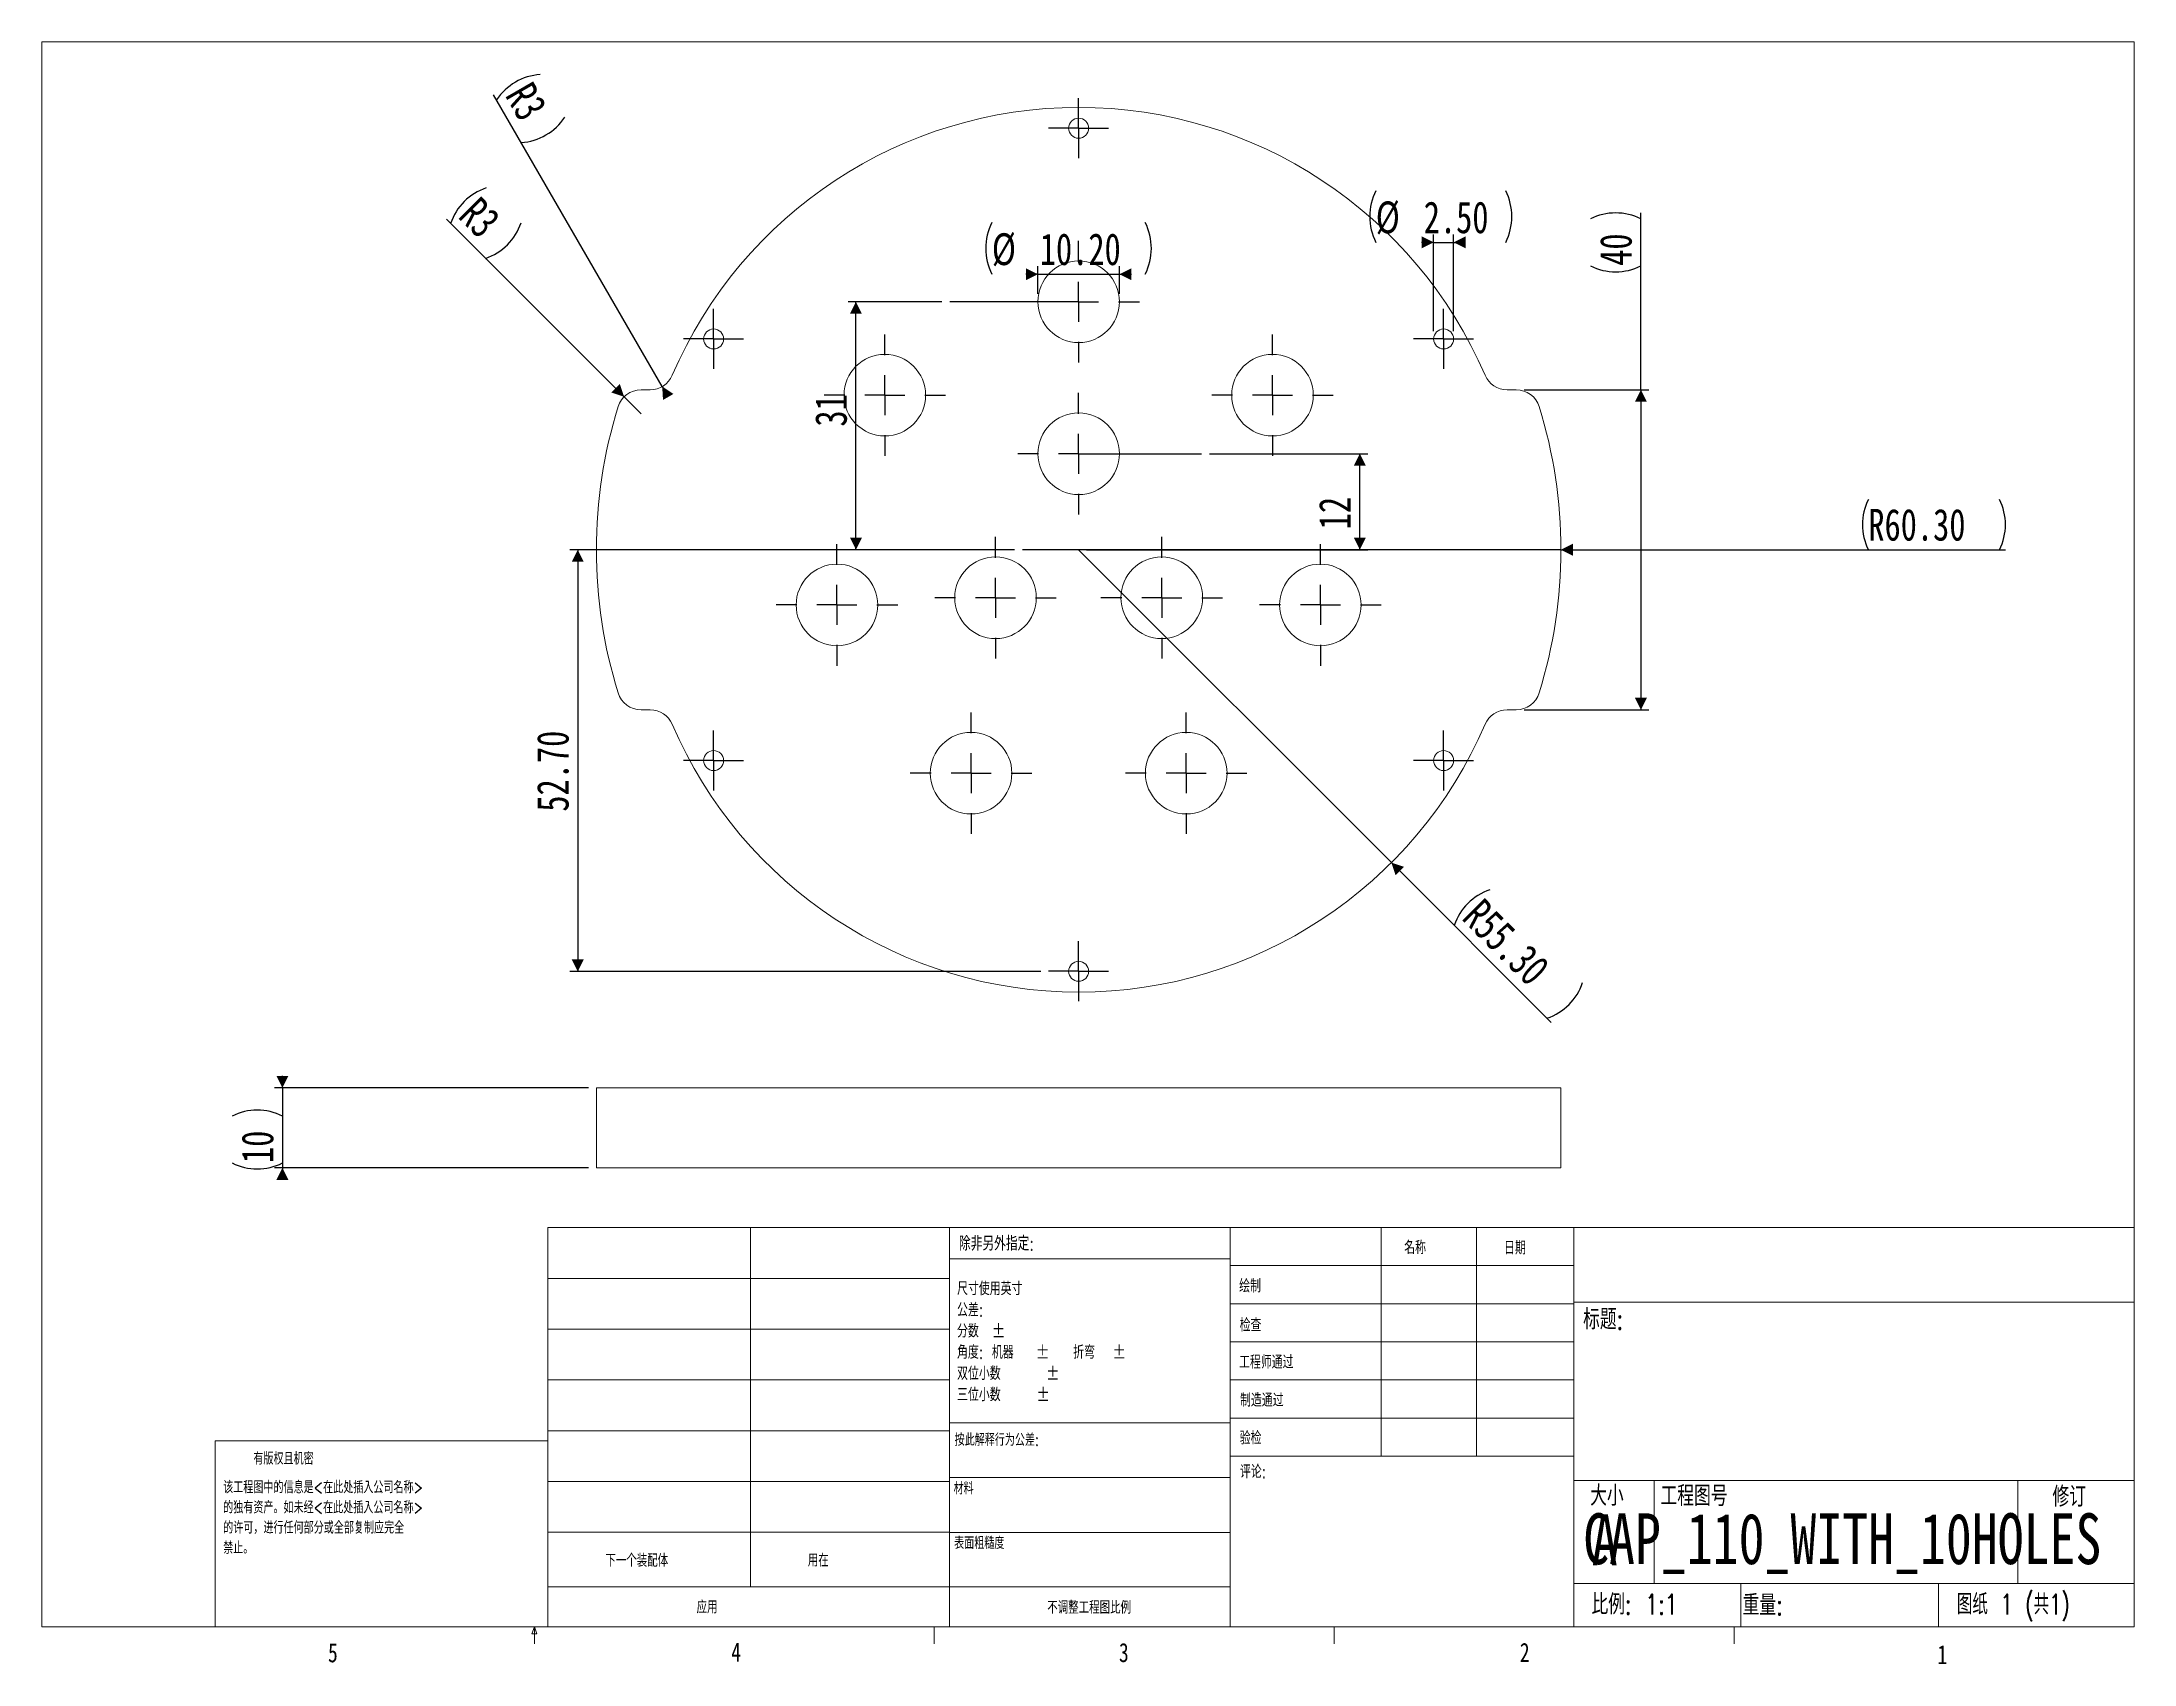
# Model space of a CAD drawing. Header units: millimetres. Extents: x 8 to 270, y 5 to 208.
import ezdxf

# ---------------------------------------------------------------- set-up
doc = ezdxf.new("R2010")
doc.units = ezdxf.units.MM
doc.layers.add('FORMAT', color=7, linetype='Continuous')
doc.styles.add('SLDTEXTSTYLE0', font='TXT', dxfattribs={"width": 0.75, "bigfont": 'bigfont'})
doc.styles.add('SLDTEXTSTYLE1', font='TXT', dxfattribs={"width": 0.75})
doc.styles.add('SLDTEXTSTYLE2', font='TXT', dxfattribs={"width": 0.694444, "bigfont": 'bigfont'})
doc.dimstyles.new('SLDDIMSTYLE0', dxfattribs={"dimtxt": 3.96875, "dimasz": 1.5, "dimexe": 0, "dimexo": 0.0625, "dimgap": 0.992188, "dimtad": 1, "dimdec": 6, "dimrnd": 1e-09, "dimzin": 12, "dimdsep": 46, "dimtxsty": 'SLDTEXTSTYLE1', "dimsah": 1, "dimcen": 0.09, "dimadec": 0, "dimazin": 3, "dimtfac": 1, "dimtofl": 0, "dimtmove": 0, "dimatfit": 3, "dimfxl": 0, "dimfrac": 2, "dimtolj": 1, "dimtzin": 12, "dimarcsym": 0})
doc.dimstyles.new('SLDDIMSTYLE1', dxfattribs={"dimtxt": 3.96875, "dimasz": 1.5, "dimexe": 0, "dimexo": 0.0625, "dimgap": 0.992188, "dimtad": 1, "dimrnd": 1e-09, "dimzin": 4, "dimdsep": 46, "dimtxsty": 'SLDTEXTSTYLE1', "dimsah": 1, "dimcen": 0.09, "dimadec": 0, "dimazin": 1, "dimtfac": 1, "dimtofl": 0, "dimtmove": 0, "dimatfit": 3, "dimfxl": 0, "dimfrac": 2, "dimtolj": 1, "dimtzin": 12, "dimarcsym": 0})
doc.dimstyles.new('SLDDIMSTYLE2', dxfattribs={"dimtxt": 3.96875, "dimasz": 1.5, "dimexe": 0, "dimexo": 0.0625, "dimgap": 0.992188, "dimtad": 1, "dimrnd": 1e-09, "dimzin": 4, "dimdsep": 46, "dimtxsty": 'SLDTEXTSTYLE1', "dimsah": 1, "dimcen": 0, "dimadec": 0, "dimazin": 1, "dimtfac": 1, "dimtofl": 0, "dimtmove": 0, "dimatfit": 3, "dimfxl": 0, "dimfrac": 2, "dimtolj": 1, "dimtzin": 12, "dimarcsym": 0})
doc.dimstyles.new('SLDDIMSTYLE3', dxfattribs={"dimtxt": 3.96875, "dimasz": 1.5, "dimexe": 0, "dimexo": 0.0625, "dimgap": 0.992188, "dimtad": 1, "dimrnd": 1e-09, "dimzin": 4, "dimdsep": 46, "dimtxsty": 'SLDTEXTSTYLE1', "dimsah": 1, "dimcen": 0.09, "dimadec": 0, "dimazin": 1, "dimtfac": 1, "dimtmove": 0, "dimatfit": 0, "dimfxl": 0, "dimfrac": 2, "dimtolj": 1, "dimtzin": 12, "dimarcsym": 0})
doc.dimstyles.new('SLDDIMSTYLE4', dxfattribs={"dimtxt": 3.96875, "dimasz": 1.5, "dimexe": 0, "dimexo": 0.0625, "dimgap": 0.992188, "dimtad": 1, "dimrnd": 1e-09, "dimzin": 12, "dimdsep": 46, "dimtxsty": 'SLDTEXTSTYLE1', "dimsah": 1, "dimcen": 0, "dimadec": 0, "dimazin": 3, "dimtfac": 1, "dimtofl": 0, "dimtmove": 0, "dimatfit": 3, "dimfxl": 0, "dimfrac": 2, "dimtolj": 1, "dimtzin": 12, "dimarcsym": 0})
doc.dimstyles.new('SLDDIMSTYLE5', dxfattribs={"dimtxt": 3.96875, "dimasz": 1.5, "dimexe": 0, "dimexo": 0.0625, "dimgap": 0.992188, "dimtad": 1, "dimrnd": 1e-09, "dimzin": 12, "dimdsep": 46, "dimtxsty": 'SLDTEXTSTYLE1', "dimsah": 1, "dimcen": 0, "dimadec": 0, "dimazin": 3, "dimtfac": 1, "dimtofl": 0, "dimtmove": 1, "dimatfit": 3, "dimfxl": 0, "dimfrac": 2, "dimtolj": 1, "dimtzin": 12, "dimarcsym": 0})
doc.dimstyles.new('SLDDIMSTYLE6', dxfattribs={"dimtxt": 3.96875, "dimasz": 1.5, "dimexe": 0, "dimexo": 0.0625, "dimgap": 0.992188, "dimtad": 1, "dimdec": 6, "dimrnd": 1e-09, "dimzin": 12, "dimdsep": 46, "dimtxsty": 'SLDTEXTSTYLE1', "dimsah": 1, "dimcen": 0.09, "dimadec": 0, "dimazin": 3, "dimtfac": 1, "dimtmove": 0, "dimatfit": 0, "dimfxl": 0, "dimfrac": 2, "dimtolj": 1, "dimtzin": 12, "dimarcsym": 0})

# ---------------------------------------------------------------- blocks, each defined once
blk = doc.blocks.new('SW_NOTE_0')
at = {"color": 0, "linetype": 'Continuous', "lineweight": 0, "char_height": 1.651, "attachment_point": 1}
for s, insert, style in [('\\M+18EDA\\M+190A1\\M+18E67\\M+19770\\M+18970\\M+190A1', (0, 2.13), 'SLDTEXTSTYLE0'), ('\\M+18CF6\\M+18DB7:', (0, -0.52), 'SLDTEXTSTYLE0'), ('\\M+195AA\\M+19094', (0, -3.17), 'SLDTEXTSTYLE0'), ('%%p', (4.35, -3.17), 'SLDTEXTSTYLE1'), ('\\M+18A70\\M+19378: \\M+18AF7\\M+18AED', (0, -5.82), 'SLDTEXTSTYLE0'), ('%%p', (9.86, -5.82), 'SLDTEXTSTYLE1'), ('\\M+190DC\\M+19C5E', (14.53, -5.82), 'SLDTEXTSTYLE0'), ('%%p', (19.44, -5.82), 'SLDTEXTSTYLE1'), ('\\M+1916F\\M+188CA\\M+18FAC\\M+19094', (0, -8.48), 'SLDTEXTSTYLE0'), ('%%p', (11.13, -8.48), 'SLDTEXTSTYLE1'), ('\\M+18E4F\\M+188CA\\M+18FAC\\M+19094', (0, -11.13), 'SLDTEXTSTYLE0'), ('%%p', (9.92, -11.13), 'SLDTEXTSTYLE1')]:
    blk.add_mtext(s, dxfattribs=dict(at, insert=insert, style=style))
blk = doc.blocks.new('SW_NOTE_1')
at = {"color": 0, "linetype": 'Continuous', "lineweight": 0, "char_height": 1.524, "attachment_point": 1, "style": 'SLDTEXTSTYLE0'}
for s, insert in [('该\\M+18D48\\M+192F6图\\M+19286\\M+19349\\M+1904D\\M+191A7\\M+190A5<\\M+18DDD\\M+18D9F处\\M+19D87\\M+193FC\\M+18CF6\\M+18E69\\M+196BC\\M+18FCC>', (0, 1.96)), ('\\M+19349\\M+193C6\\M+1974C资产\\M+18142\\M+19440\\M+196A2经<\\M+18DDD\\M+18D9F处\\M+19D87\\M+193FC\\M+18CF6\\M+18E69\\M+196BC\\M+18FCC>', (0, -0.56)), ('\\M+19349许\\M+189C2\\M+18143进\\M+18D73\\M+19443\\M+189BD\\M+19594\\M+195AA\\M+188BD\\M+19153\\M+19594复\\M+190A7应\\M+18AAE\\M+19153', (0, -3.08)), ('\\M+18BD6\\M+18E7E\\M+18142', (0, -5.61))]:
    blk.add_mtext(s, dxfattribs=dict(at, insert=insert))
blk = doc.blocks.new('_D')
at = {"layer": 'FORMAT'}
for p, q in [((120.91, 175.58), (109.19, 175.58)), ((110.18, 144.58), (110.18, 175.58)), ((130, 144.58), (109.19, 144.58))]:
    blk.add_line(p, q, dxfattribs=at)
for points in [[(110.18, 175.58), (109.43, 174.08), (110.93, 174.08)], [(110.18, 144.58), (110.93, 146.08), (109.43, 146.08)]]:
    blk.add_solid(points, dxfattribs=at)
at = {"layer": 'FORMAT', "insert": (105.06, 159.98), "char_height": 3.969, "attachment_point": 1, "rotation": 90, "style": 'SLDTEXTSTYLE1'}
blk.add_mtext('31', dxfattribs=at)
blk = doc.blocks.new('_D_1')
at = {"layer": 'FORMAT'}
for p, q in [((154.37, 156.58), (174.17, 156.58)), ((173.18, 144.58), (173.18, 156.58)), ((139.01, 144.58), (174.17, 144.58))]:
    blk.add_line(p, q, dxfattribs=at)
for points in [[(173.18, 156.58), (172.43, 155.08), (173.93, 155.08)], [(173.18, 144.58), (173.93, 146.08), (172.43, 146.08)]]:
    blk.add_solid(points, dxfattribs=at)
at = {"layer": 'FORMAT', "insert": (168.06, 147.14), "char_height": 3.969, "attachment_point": 1, "rotation": 90, "style": 'SLDTEXTSTYLE1'}
blk.add_mtext('12', dxfattribs=at)
blk = doc.blocks.new('_D_2')
at = {"layer": 'FORMAT'}
for p, q in [((130, 144.58), (74.4, 144.58)), ((75.39, 144.58), (75.39, 91.88)), ((133.28, 91.88), (74.4, 91.88))]:
    blk.add_line(p, q, dxfattribs=at)
for points in [[(75.39, 144.58), (74.64, 143.08), (76.14, 143.08)], [(75.39, 91.88), (76.14, 93.38), (74.64, 93.38)]]:
    blk.add_solid(points, dxfattribs=at)
at = {"layer": 'FORMAT', "insert": (70.28, 111.84), "char_height": 3.969, "attachment_point": 1, "rotation": 90, "style": 'SLDTEXTSTYLE1'}
blk.add_mtext('52.70', dxfattribs=at)
blk = doc.blocks.new('_D_3')
at = {"layer": 'FORMAT'}
for q in [(138.02, 144.58), (253.91, 144.58)]:
    blk.add_line((198.32, 144.58), q, dxfattribs=at)
for centre, start, end in [((243.07, 147.73), 153.4349, 206.5651), ((246.86, 147.73), 333.4349, 26.5651)]:
    blk.add_arc(centre, 7.05, start, end, dxfattribs=at)
blk.add_solid([(198.32, 144.58), (199.82, 143.83), (199.82, 145.33)], dxfattribs=at)
at = {"layer": 'FORMAT', "insert": (236.76, 149.7), "char_height": 3.969, "attachment_point": 1, "style": 'SLDTEXTSTYLE1'}
blk.add_mtext('R60.30', dxfattribs=at)
blk = doc.blocks.new('_D_4')
at = {"layer": 'FORMAT'}
for q in [(138.02, 144.58), (197.11, 85.5)]:
    blk.add_line((177.12, 105.48), q, dxfattribs=at)
for centre, start, end in [((191.67, 95.39), 108.4349, 161.5651), ((194.35, 92.71), 288.4349, 341.5651)]:
    blk.add_arc(centre, 7.05, start, end, dxfattribs=at)
blk.add_solid([(177.12, 105.48), (177.65, 103.89), (178.71, 104.95)], dxfattribs=at)
at = {"layer": 'FORMAT', "insert": (188.6, 101.24), "char_height": 3.969, "attachment_point": 1, "rotation": 315, "style": 'SLDTEXTSTYLE1'}
blk.add_mtext('R55.30', dxfattribs=at)
blk = doc.blocks.new('_D_5')
at = {"layer": 'FORMAT'}
for p, q in [((208.32, 164.58), (208.32, 186.69)), ((193.73, 164.58), (209.31, 164.58)), ((208.32, 164.58), (208.32, 124.58)), ((193.73, 124.58), (209.31, 124.58))]:
    blk.add_line(p, q, dxfattribs=at)
for centre, start, end in [((205.17, 179.64), 63.4349, 116.5651), ((205.17, 186.38), 243.4349, 296.5651)]:
    blk.add_arc(centre, 7.05, start, end, dxfattribs=at)
for points in [[(208.32, 164.58), (207.57, 163.08), (209.07, 163.08)], [(208.32, 124.58), (209.07, 126.08), (207.57, 126.08)]]:
    blk.add_solid(points, dxfattribs=at)
at = {"layer": 'FORMAT', "insert": (203.2, 180.08), "char_height": 3.969, "attachment_point": 1, "rotation": 90, "style": 'SLDTEXTSTYLE1'}
blk.add_mtext('40', dxfattribs=at)
blk = doc.blocks.new('_D_6')
at = {"layer": 'FORMAT'}
for p, q in [((132.92, 179.03), (131.42, 179.03)), ((132.92, 176.57), (132.92, 180.02)), ((132.92, 179.03), (143.12, 179.03)), ((143.12, 176.57), (143.12, 180.02)), ((143.12, 179.03), (144.62, 179.03))]:
    blk.add_line(p, q, dxfattribs=at)
for centre, start, end in [((133.63, 182.26), 153.4349, 206.5651), ((139.89, 182.26), 333.4349, 26.5651)]:
    blk.add_arc(centre, 7.22, start, end, dxfattribs=at)
for points in [[(132.92, 179.03), (131.42, 179.78), (131.42, 178.28)], [(143.12, 179.03), (144.62, 178.28), (144.62, 179.78)]]:
    blk.add_solid(points, dxfattribs=at)
at = {"layer": 'FORMAT', "char_height": 3.969, "attachment_point": 1, "style": 'SLDTEXTSTYLE1'}
for s, insert in [('%%c', (127.17, 184.15)), ('10.20', (133.16, 184.15))]:
    blk.add_mtext(s, dxfattribs=dict(at, insert=insert))
blk = doc.blocks.new('_D_7')
at = {"layer": 'FORMAT'}
for p, q in [((182.41, 171.92), (182.41, 184)), ((184.91, 171.92), (184.91, 184)), ((182.41, 183.01), (180.91, 183.01)), ((182.41, 183.01), (184.91, 183.01)), ((184.91, 183.01), (186.41, 183.01))]:
    blk.add_line(p, q, dxfattribs=at)
for centre, start, end in [((181.63, 186.24), 153.4349, 206.5651), ((184.96, 186.24), 333.4349, 26.5651)]:
    blk.add_arc(centre, 7.22, start, end, dxfattribs=at)
for points in [[(182.41, 183.01), (180.91, 183.76), (180.91, 182.26)], [(184.91, 183.01), (186.41, 182.26), (186.41, 183.76)]]:
    blk.add_solid(points, dxfattribs=at)
at = {"layer": 'FORMAT', "char_height": 3.969, "attachment_point": 1, "style": 'SLDTEXTSTYLE1'}
for s, insert in [('%%c', (175.17, 188.13)), ('2.50', (181.17, 188.13))]:
    blk.add_mtext(s, dxfattribs=dict(at, insert=insert))
blk = doc.blocks.new('_D_8')
at = {"layer": 'FORMAT'}
for q in [(58.99, 185.9), (83.3, 161.58)]:
    blk.add_line((81.18, 163.71), q, dxfattribs=at)
for centre, start, end in [((66.18, 183.13), 108.4349, 161.5651), ((61.61, 187.7), 288.4349, 341.5651)]:
    blk.add_arc(centre, 7.05, start, end, dxfattribs=at)
blk.add_solid([(81.18, 163.71), (80.65, 165.3), (79.59, 164.24)], dxfattribs=at)
at = {"layer": 'FORMAT', "insert": (63.11, 188.97), "char_height": 3.969, "attachment_point": 1, "rotation": 315, "style": 'SLDTEXTSTYLE1'}
blk.add_mtext('R3', dxfattribs=at)
blk = doc.blocks.new('_D_9')
at = {"layer": 'FORMAT'}
for q in [(64.87, 201.47), (86.7, 163.69)]:
    blk.add_line((85.95, 164.99), q, dxfattribs=at)
for centre, start, end in [((71.12, 196.94), 93.4349, 146.5651), ((67.89, 202.54), 273.4349, 326.5651)]:
    blk.add_arc(centre, 7.05, start, end, dxfattribs=at)
blk.add_solid([(85.95, 164.99), (86.05, 163.31), (87.35, 164.06)], dxfattribs=at)
at = {"layer": 'FORMAT', "insert": (69.67, 203.38), "char_height": 3.969, "attachment_point": 1, "rotation": 300, "style": 'SLDTEXTSTYLE1'}
blk.add_mtext('R3', dxfattribs=at)
blk = doc.blocks.new('SW_CENTERMARKSYMBOL_0')
at = {"layer": 'FORMAT', "color": 0}
for p, q in [((0, 2.5), (0, 3.75)), ((-2.5, 0), (-3.75, 0)), ((0, 0), (-2.5, 0)), ((0, 0), (0, 2.5)), ((0, 0), (0, -2.5)), ((0, 0), (2.5, 0)), ((2.5, 0), (3.75, 0)), ((0, -2.5), (0, -3.75))]:
    blk.add_line(p, q, dxfattribs=at)
blk = doc.blocks.new('SW_CENTERMARKSYMBOL_1')
at = {"layer": 'FORMAT', "color": 0}
for p, q in [((0, 2.5), (0, 3.75)), ((-2.5, 0), (-3.75, 0)), ((0, 0), (-2.5, 0)), ((0, 0), (0, 2.5)), ((0, 0), (0, -2.5)), ((0, 0), (2.5, 0)), ((2.5, 0), (3.75, 0)), ((0, -2.5), (0, -3.75))]:
    blk.add_line(p, q, dxfattribs=at)
blk = doc.blocks.new('SW_CENTERMARKSYMBOL_2')
at = {"layer": 'FORMAT', "color": 0}
for p, q in [((0, 2.5), (0, 3.75)), ((-2.5, 0), (-3.75, 0)), ((0, 0), (-2.5, 0)), ((0, 0), (0, 2.5)), ((0, 0), (0, -2.5)), ((0, 0), (2.5, 0)), ((2.5, 0), (3.75, 0)), ((0, -2.5), (0, -3.75))]:
    blk.add_line(p, q, dxfattribs=at)
blk = doc.blocks.new('SW_CENTERMARKSYMBOL_3')
at = {"layer": 'FORMAT', "color": 0}
for p, q in [((0, 2.5), (0, 3.75)), ((-2.5, 0), (-3.75, 0)), ((0, 0), (-2.5, 0)), ((0, 0), (0, 2.5)), ((0, 0), (0, -2.5)), ((0, 0), (2.5, 0)), ((2.5, 0), (3.75, 0)), ((0, -2.5), (0, -3.75))]:
    blk.add_line(p, q, dxfattribs=at)
blk = doc.blocks.new('SW_CENTERMARKSYMBOL_4')
at = {"layer": 'FORMAT', "color": 0}
for p, q in [((0, 2.5), (0, 3.75)), ((-2.5, 0), (-3.75, 0)), ((0, 0), (-2.5, 0)), ((0, 0), (0, 2.5)), ((0, 0), (0, -2.5)), ((0, 0), (2.5, 0)), ((2.5, 0), (3.75, 0)), ((0, -2.5), (0, -3.75))]:
    blk.add_line(p, q, dxfattribs=at)
blk = doc.blocks.new('SW_CENTERMARKSYMBOL_5')
at = {"layer": 'FORMAT', "color": 0}
for p, q in [((0, 2.5), (0, 3.75)), ((-2.5, 0), (-3.75, 0)), ((0, 0), (-2.5, 0)), ((0, 0), (0, 2.5)), ((0, 0), (0, -2.5)), ((0, 0), (2.5, 0)), ((2.5, 0), (3.75, 0)), ((0, -2.5), (0, -3.75))]:
    blk.add_line(p, q, dxfattribs=at)
blk = doc.blocks.new('SW_CENTERMARKSYMBOL_6')
at = {"layer": 'FORMAT', "color": 0}
for p, q in [((0, 5), (0, 7.6)), ((-5, 0), (-7.6, 0)), ((0, 0), (-2.5, 0)), ((0, 0), (0, 2.5)), ((0, 0), (0, -2.5)), ((0, 0), (2.5, 0)), ((5, 0), (7.6, 0)), ((0, -5), (0, -7.6))]:
    blk.add_line(p, q, dxfattribs=at)
blk = doc.blocks.new('SW_CENTERMARKSYMBOL_7')
at = {"layer": 'FORMAT', "color": 0}
for p, q in [((0, 5), (0, 7.6)), ((-5, 0), (-7.6, 0)), ((0, 0), (-2.5, 0)), ((0, 0), (0, 2.5)), ((0, 0), (0, -2.5)), ((0, 0), (2.5, 0)), ((5, 0), (7.6, 0)), ((0, -5), (0, -7.6))]:
    blk.add_line(p, q, dxfattribs=at)
blk = doc.blocks.new('SW_CENTERMARKSYMBOL_8')
at = {"layer": 'FORMAT', "color": 0}
for p, q in [((0, 5), (0, 7.6)), ((-5, 0), (-7.6, 0)), ((0, 0), (-2.5, 0)), ((0, 0), (0, 2.5)), ((0, 0), (0, -2.5)), ((0, 0), (2.5, 0)), ((5, 0), (7.6, 0)), ((0, -5), (0, -7.6))]:
    blk.add_line(p, q, dxfattribs=at)
blk = doc.blocks.new('SW_CENTERMARKSYMBOL_9')
at = {"layer": 'FORMAT', "color": 0}
for p, q in [((0, 5), (0, 7.6)), ((-5, 0), (-7.6, 0)), ((0, 0), (-2.5, 0)), ((0, 0), (0, 2.5)), ((0, 0), (0, -2.5)), ((0, 0), (2.5, 0)), ((5, 0), (7.6, 0)), ((0, -5), (0, -7.6))]:
    blk.add_line(p, q, dxfattribs=at)
blk = doc.blocks.new('SW_CENTERMARKSYMBOL_10')
at = {"layer": 'FORMAT', "color": 0}
for p, q in [((0, 5), (0, 7.6)), ((-5, 0), (-7.6, 0)), ((0, 0), (-2.5, 0)), ((0, 0), (0, 2.5)), ((0, 0), (0, -2.5)), ((0, 0), (2.5, 0)), ((5, 0), (7.6, 0)), ((0, -5), (0, -7.6))]:
    blk.add_line(p, q, dxfattribs=at)
blk = doc.blocks.new('SW_CENTERMARKSYMBOL_11')
at = {"layer": 'FORMAT', "color": 0}
for p, q in [((0, 5), (0, 7.6)), ((-5, 0), (-7.6, 0)), ((0, 0), (-2.5, 0)), ((0, 0), (0, 2.5)), ((0, 0), (0, -2.5)), ((0, 0), (2.5, 0)), ((5, 0), (7.6, 0)), ((0, -5), (0, -7.6))]:
    blk.add_line(p, q, dxfattribs=at)
blk = doc.blocks.new('SW_CENTERMARKSYMBOL_12')
at = {"layer": 'FORMAT', "color": 0}
for p, q in [((0, 5), (0, 7.6)), ((-5, 0), (-7.6, 0)), ((0, 0), (-2.5, 0)), ((0, 0), (0, 2.5)), ((0, 0), (0, -2.5)), ((0, 0), (2.5, 0)), ((5, 0), (7.6, 0)), ((0, -5), (0, -7.6))]:
    blk.add_line(p, q, dxfattribs=at)
blk = doc.blocks.new('SW_CENTERMARKSYMBOL_13')
at = {"layer": 'FORMAT', "color": 0}
for p, q in [((0, 5), (0, 7.6)), ((-5, 0), (-7.6, 0)), ((0, 0), (-2.5, 0)), ((0, 0), (0, 2.5)), ((0, 0), (0, -2.5)), ((0, 0), (2.5, 0)), ((5, 0), (7.6, 0)), ((0, -5), (0, -7.6))]:
    blk.add_line(p, q, dxfattribs=at)
blk = doc.blocks.new('SW_CENTERMARKSYMBOL_14')
at = {"layer": 'FORMAT', "color": 0}
for p, q in [((0, 5), (0, 7.6)), ((-5, 0), (-7.6, 0)), ((0, 0), (-2.5, 0)), ((0, 0), (0, 2.5)), ((0, 0), (0, -2.5)), ((0, 0), (2.5, 0)), ((5, 0), (7.6, 0)), ((0, -5), (0, -7.6))]:
    blk.add_line(p, q, dxfattribs=at)
blk = doc.blocks.new('SW_CENTERMARKSYMBOL_15')
at = {"layer": 'FORMAT', "color": 0}
for p, q in [((0, 5), (0, 7.6)), ((-5, 0), (-7.6, 0)), ((0, 0), (-2.5, 0)), ((0, 0), (0, 2.5)), ((0, 0), (0, -2.5)), ((0, 0), (2.5, 0)), ((5, 0), (7.6, 0)), ((0, -5), (0, -7.6))]:
    blk.add_line(p, q, dxfattribs=at)
blk = doc.blocks.new('_D_10')
at = {"layer": 'FORMAT'}
for p, q in [((38.46, 77.31), (38.46, 78.81)), ((76.73, 77.31), (37.47, 77.31)), ((38.46, 77.31), (38.46, 67.31)), ((76.73, 67.31), (37.47, 67.31)), ((38.46, 67.31), (38.46, 65.81))]:
    blk.add_line(p, q, dxfattribs=at)
for centre, start, end in [((35.31, 67.48), 63.4349, 116.5651), ((35.31, 74.23), 243.4349, 296.5651)]:
    blk.add_arc(centre, 7.05, start, end, dxfattribs=at)
for points in [[(38.46, 77.31), (39.21, 78.81), (37.71, 78.81)], [(38.46, 67.31), (37.71, 65.81), (39.21, 65.81)]]:
    blk.add_solid(points, dxfattribs=at)
at = {"layer": 'FORMAT', "insert": (33.35, 67.92), "char_height": 3.969, "attachment_point": 1, "rotation": 90, "style": 'SLDTEXTSTYLE1'}
blk.add_mtext('10', dxfattribs=at)

msp = doc.modelspace()

# ---------------------------------------------------------------- linework, layer by layer
at = {"color": 7, "linetype": 'Continuous', "lineweight": 0}
for p, q in [((8.3801458, 208.0786585), (270.0001458, 208.0786585)), ((8.3801458, 208.0786585), (8.3801458, 9.9586585)), ((270.0001458, 9.9586585), (270.0001458, 208.0786585)), ((71.6542778, 59.8530969), (270.0001458, 59.8530969)), ((71.6542778, 9.9586585), (71.6542778, 59.8530969)), ((97.0029731, 59.8530969), (97.0029731, 14.9440392)), ((121.8738769, 9.9586585), (121.8738769, 59.8530969)), ((156.9627354, 59.8530969), (156.9627354, 9.9586585)), ((175.8602232, 59.8530969), (175.8602232, 31.2780969)), ((187.7608142, 59.8530969), (187.7608142, 31.2780969)), ((199.9286579, 59.8530969), (199.9286579, 9.9586585)), ((156.9627354, 55.9328663), (121.8738769, 55.9328663)), ((156.9627354, 55.0905969), (199.9286579, 55.0905969)), ((71.6542778, 53.5030969), (121.8738769, 53.5030969)), ((156.9627354, 50.3280969), (199.9286579, 50.3280969)), ((199.9286579, 50.5274674), (270.0001458, 50.5274674)), ((71.6542778, 47.1530969), (121.8738769, 47.1530969)), ((156.9627354, 45.5655969), (199.9286579, 45.5655969)), ((71.6542778, 40.8030969), (121.8738769, 40.8030969)), ((199.9286579, 40.8030969), (156.9627354, 40.8030969)), ((71.6542778, 34.4530969), (121.8738769, 34.4530969)), ((121.8738769, 35.4532319), (156.9627354, 35.4532319)), ((199.9286579, 36.0405969), (156.9627354, 36.0405969)), ((30.0691625, 9.9586585), (30.0691625, 33.1830969)), ((71.6542778, 33.1830969), (30.0691625, 33.1830969)), ((199.9286579, 31.2780969), (156.9627354, 31.2780969)), ((71.6542778, 28.1030969), (121.8738769, 28.1030969)), ((121.8738769, 28.5952319), (156.9627354, 28.5952319)), ((199.9286579, 28.2431806), (270.0001458, 28.2431806)), ((209.9754945, 28.2431806), (209.9754945, 15.3659589)), ((255.4729893, 28.2431806), (255.4729893, 15.3659589)), ((71.6542778, 21.7530969), (121.8738769, 21.7530969)), ((121.8738769, 21.7372319), (156.9627354, 21.7372319)), ((71.6542778, 14.9440392), (156.9627354, 14.9440392)), ((199.9286579, 15.3659589), (270.0001458, 15.3659589)), ((220.8363253, 15.3659589), (220.8363253, 9.9586585)), ((245.5228938, 15.3659589), (245.5228938, 9.9586585)), ((270.0001458, 9.9586585), (8.3801458, 9.9586585)), ((69.6322174, 9.0805), (69.9687958, 9.9586585)), ((70.2876921, 9.0805), (69.6322174, 9.0805)), ((69.9687958, 9.9586585), (69.9687958, 7.8047587)), ((69.9687958, 9.9586585), (70.2876921, 9.0805)), ((119.9750458, 9.9586585), (119.9750458, 7.8047587)), ((169.9812958, 9.9586585), (169.9812958, 7.8047587)), ((219.9875458, 9.9586585), (219.9875458, 7.8047587))]:
    msp.add_line(p, q, dxfattribs=at)
at = {"color": 7, "linetype": 'Continuous', "lineweight": 15}
for p, q in [((83.3007435, 164.5838048), (84.4494963, 164.5838048)), ((191.5922055, 164.5838048), (192.7409584, 164.5838048)), ((84.4494963, 124.5838057), (83.3007435, 124.5838057)), ((192.7409584, 124.5838057), (191.5922055, 124.5838057)), ((77.7208509, 77.3059157), (77.7208509, 67.3059159)), ((77.7208509, 77.3059157), (80.4358164, 77.3059157)), ((80.4358164, 77.3059157), (83.3007435, 77.3059157)), ((84.4494963, 77.3059157), (83.3007435, 77.3059157)), ((84.4494963, 77.3059157), (87.2061702, 77.3059157)), ((188.8355317, 77.3059157), (87.2061702, 77.3059157)), ((188.8355317, 77.3059157), (191.5922055, 77.3059157)), ((192.7409584, 77.3059157), (191.5922055, 77.3059157)), ((192.7409584, 77.3059157), (195.6058854, 77.3059157)), ((195.6058854, 77.3059157), (198.3208509, 77.3059157)), ((198.3208509, 67.3059159), (198.3208509, 77.3059157)), ((77.7208509, 67.3059159), (80.4358164, 67.3059159)), ((83.3007435, 67.3059159), (80.4358164, 67.3059159)), ((84.4494963, 67.3059159), (83.3007435, 67.3059159)), ((87.2061702, 67.3059159), (84.4494963, 67.3059159)), ((188.8355317, 67.3059159), (87.2061702, 67.3059159)), ((191.5922055, 67.3059159), (188.8355317, 67.3059159)), ((192.7409584, 67.3059159), (191.5922055, 67.3059159)), ((195.6058854, 67.3059159), (192.7409584, 67.3059159)), ((195.6058854, 67.3059159), (198.3208509, 67.3059159))]:
    msp.add_line(p, q, dxfattribs=at)
for centre, radius in [((138.0208509, 197.2838052), 1.25), ((138.0208509, 175.5838052), 5.1), ((92.3813121, 170.9338052), 1.25), ((183.6603897, 170.9338052), 1.25), ((113.784075, 163.9119891), 5.1), ((162.2576269, 163.9119891), 5.1), ((138.0208509, 156.5838052), 5.1), ((107.7980857, 137.6856563), 5.1), ((127.6285461, 138.5838052), 5.1), ((148.4131558, 138.5838052), 5.1), ((168.2436162, 137.6856563), 5.1), ((124.570455, 116.6537703), 5.1), ((151.4712468, 116.6537703), 5.1), ((92.3813121, 118.2338052), 1.25), ((183.6603897, 118.2338052), 1.25), ((138.0208509, 91.8838052), 1.25)]:
    msp.add_circle(centre, radius, dxfattribs=at)
for centre, radius, start, end in [((138.0208509, 144.5838052), 55.3, 23.235489181, 156.764510819), ((84.4494966, 167.5838052), 3, 270, 336.764510819), ((191.5922052, 167.5838052), 3, 203.235489181, 270), ((138.0208509, 144.5838052), 60.3, 162.741447988, 197.258552012), ((83.3007449, 161.5838052), 3, 90, 162.741447988), ((192.7409569, 161.5838052), 3, 17.258552012, 90), ((138.0208509, 144.5838052), 60.3, 342.741447988, 17.258552012), ((83.3007449, 127.5838052), 3, 197.258552012, 270), ((192.7409569, 127.5838052), 3, 270, 342.741447988), ((84.4494966, 121.5838052), 3, 23.235489181, 90), ((191.5922052, 121.5838052), 3, 90, 156.764510819), ((138.0208509, 144.5838052), 55.3, 203.235489181, 336.764510819)]:
    msp.add_arc(centre, radius, start, end, dxfattribs=at)
at = {"layer": 'FORMAT'}
for p, q in [((138.0208509, 175.5838052), (121.9037324, 175.5838052)), ((138.0208509, 156.5838052), (153.3801722, 156.5838052)), ((138.0208509, 144.5838052), (130.9939891, 144.5838052))]:
    msp.add_line(p, q, dxfattribs=at)

# ---------------------------------------------------------------- block references
at = {"color": 7, "linetype": 'Continuous', "lineweight": 0}
for name, p in [('SW_NOTE_0', (122.817482, 50.9248886)), ('SW_NOTE_1', (31.054571, 26.196272))]:
    msp.add_blockref(name, p, dxfattribs=at)
at = {"layer": 'FORMAT'}
for name, p in [('SW_CENTERMARKSYMBOL_0', (138.0208509, 197.2838052)), ('SW_CENTERMARKSYMBOL_6', (138.0208509, 175.5838052)), ('SW_CENTERMARKSYMBOL_1', (92.3813121, 170.9338052)), ('SW_CENTERMARKSYMBOL_5', (183.6603897, 170.9338052)), ('SW_CENTERMARKSYMBOL_12', (113.784075, 163.9119891)), ('SW_CENTERMARKSYMBOL_7', (162.2576269, 163.9119891)), ('SW_CENTERMARKSYMBOL_13', (138.0208509, 156.5838052)), ('SW_CENTERMARKSYMBOL_11', (107.7980857, 137.6856563)), ('SW_CENTERMARKSYMBOL_15', (127.6285461, 138.5838052)), ('SW_CENTERMARKSYMBOL_14', (148.4131558, 138.5838052)), ('SW_CENTERMARKSYMBOL_8', (168.2436162, 137.6856563)), ('SW_CENTERMARKSYMBOL_10', (124.570455, 116.6537703)), ('SW_CENTERMARKSYMBOL_9', (151.4712468, 116.6537703)), ('SW_CENTERMARKSYMBOL_2', (92.3813121, 118.2338052)), ('SW_CENTERMARKSYMBOL_4', (183.6603897, 118.2338052)), ('SW_CENTERMARKSYMBOL_3', (138.0208509, 91.8838052))]:
    msp.add_blockref(name, p, dxfattribs=at)

# ---------------------------------------------------------------- texts
at = {"color": 7, "linetype": 'Continuous', "lineweight": 0}
for s, insert, char_height, attachment_point, style in [('\\M+18F9C\\M+194F1另\\M+18A4F\\M+18E77\\M+192E8:', (123.0581178, 58.7577035), 1.778, 1, 'SLDTEXTSTYLE0'), ('\\M+196BC\\M+18FCC', (178.7239883, 58.1816496), 1.651, 1, 'SLDTEXTSTYLE0'), ('\\M+193FA\\M+18AFA', (191.215037, 58.1375498), 1.651, 1, 'SLDTEXTSTYLE0'), ('绘\\M+190A7', (158.0966977, 53.3814051), 1.651, 1, 'SLDTEXTSTYLE0'), ('标题:', (201.0935886, 49.6516181), 2.54, 1, 'SLDTEXTSTYLE0'), ('检查', (158.150824, 48.4954557), 1.651, 1, 'SLDTEXTSTYLE0'), ('\\M+18D48\\M+192F6师\\M+192CA过', (158.0773352, 43.8594545), 1.651, 1, 'SLDTEXTSTYLE0'), ('\\M+190A7\\M+191A2\\M+192CA过', (158.2030225, 39.1041342), 1.651, 1, 'SLDTEXTSTYLE0'), ('\\M+188C2\\M+18D9F\\M+189F0释\\M+18D73为\\M+18CF6\\M+18DB7:', (122.5090936, 34.0867583), 1.524, 1, 'SLDTEXTSTYLE0'), ('验检', (158.1617651, 34.3816983), 1.651, 1, 'SLDTEXTSTYLE0'), ('\\M+1974C\\M+194C5权\\M+18A8E\\M+18AF7\\M+196A7', (34.8297233, 31.7415486), 1.524, 1, 'SLDTEXTSTYLE0'), ('评论:', (158.1839535, 30.1673594), 1.651, 1, 'SLDTEXTSTYLE0'), ('\\M+18DDE\\M+197BF', (122.3803512, 28.0116727), 1.524, 1, 'SLDTEXTSTYLE0'), ('\\M+191E5\\M+18FAC', (201.9797378, 27.6166922), 2.54, 1, 'SLDTEXTSTYLE0'), ('\\M+18D48\\M+192F6图\\M+18D86', (210.7808101, 27.5811622), 2.54, 1, 'SLDTEXTSTYLE0'), ('\\M+18F43订', (259.7850557, 27.481944), 2.54, 1, 'SLDTEXTSTYLE0'), ('CAP_110_WITH_10HOLES', (233.4987556, 24.1315784), 6.35, 2, 'SLDTEXTSTYLE1'), ('A', (202.1801459, 23.9830377), 6.35, 1, 'SLDTEXTSTYLE1'), ('\\M+1955C\\M+196CA\\M+19165糙\\M+19378', (122.4498465, 21.1968902), 1.524, 1, 'SLDTEXTSTYLE0'), ('\\M+189BA\\M+188EA\\M+198A2\\M+19195\\M+1947A\\M+191CC', (78.8416496, 19.0299208), 1.5875, 1, 'SLDTEXTSTYLE0'), ('\\M+19770\\M+18DDD', (104.1542437, 19.0562339), 1.5875, 1, 'SLDTEXTSTYLE0'), ('应\\M+19770', (90.2497562, 13.2082337), 1.5875, 1, 'SLDTEXTSTYLE0'), ('\\M+19573调\\M+190AE\\M+18D48\\M+192F6图\\M+194E4\\M+197E1', (139.329088, 13.153269), 1.5875, 2, 'SLDTEXTSTYLE0'), ('\\M+194E4\\M+197E1: 1:1', (202.1487947, 14.0233092), 2.54, 1, 'SLDTEXTSTYLE0'), ('\\M+18F64\\M+197CA:', (221.0401768, 13.9363789), 2.54, 1, 'SLDTEXTSTYLE0'), ('图纸 1 (\\M+18BA41)', (247.8310473, 14.0315684), 2.54, 1, 'SLDTEXTSTYLE2'), ('4', (94.5845283, 7.9685833), 2.38125, 1, 'SLDTEXTSTYLE1'), ('3', (143.0641215, 7.9151273), 2.38125, 1, 'SLDTEXTSTYLE1'), ('2', (193.1916932, 7.935954), 2.38125, 1, 'SLDTEXTSTYLE1'), ('5', (44.1652902, 7.8888952), 2.38125, 1, 'SLDTEXTSTYLE1'), ('1', (245.4146002, 7.6548491), 2.38125, 1, 'SLDTEXTSTYLE1')]:
    msp.add_mtext(s, dxfattribs=dict(at, insert=insert, char_height=char_height, attachment_point=attachment_point, style=style))

# ---------------------------------------------------------------- dimensions: what is measured, and where the dimension line sits
at = {"layer": 'FORMAT'}
for center, mpoint, dimstyle, picture, middle in [((84.4494966, 167.5838052), (85.9494966, 164.985729), 'SLDDIMSTYLE5', '_D_9', (66.700824, 198.3254353)), ((83.3007449, 161.5838052), (81.1794246, 163.7051256), 'SLDDIMSTYLE4', '_D_8', (61.5399858, 183.3445844)), ((138.0208509, 144.5838052), (198.3208509, 144.5838052), 'SLDDIMSTYLE2', '_D_3', (245.0247019, 144.5838152)), ((138.0208509, 144.5838052), (177.1238559, 105.4808002), 'SLDDIMSTYLE2', '_D_4', (190.8429305, 91.7617456))]:
    dim = msp.add_radius_dim(center=center, mpoint=mpoint, text='(<>)', dimstyle=dimstyle, dxfattribs=at)
    dim.commit()
    dim.dimension.update_dxf_attribs({"geometry": picture, "text_midpoint": middle, "dimtype": 164})
for base, p1, p2, picture, middle in [((184.9103897, 183.01058), (182.4103897, 170.9338052), (184.9103897, 170.9338052), '_D_7', (183.2998492, 183.01058)), ((143.1208509, 179.0306396), (132.9208509, 175.5838052), (143.1208509, 175.5838052), '_D_6', (136.7610615, 179.0306396))]:
    dim = msp.add_linear_dim(base=base, p1=p1, p2=p2, text='(%%c<>)', dimstyle='SLDDIMSTYLE3', dxfattribs=at)
    dim.commit()
    dim.dimension.update_dxf_attribs({"geometry": picture, "text_midpoint": middle, "dimtype": 160})
for base, p1, p2, dimstyle, picture, middle in [((208.3208509, 124.5838052), (192.7409569, 164.5838052), (192.7409569, 124.5838052), 'SLDDIMSTYLE0', '_D_5', (208.3208509, 183.01058)), ((38.4617911, 67.3059159), (77.7208509, 77.3059159), (77.7208509, 67.3059159), 'SLDDIMSTYLE6', '_D_10', (38.4617911, 70.8574309))]:
    dim = msp.add_linear_dim(base=base, p1=p1, p2=p2, angle=90, text='(<>)', dimstyle=dimstyle, dxfattribs=at)
    dim.commit()
    dim.dimension.update_dxf_attribs({"geometry": picture, "text_midpoint": middle, "dimtype": 160})
for base, p1, p2, dimstyle, picture, middle in [((110.1761631, 175.5838052), (130.9939891, 144.5838052), (121.9037324, 175.5838052), 'SLDDIMSTYLE0', '_D', (110.1761631, 162.911938)), ((173.1764494, 156.5838052), (138.0208509, 144.5838052), (153.3801722, 156.5838052), 'SLDDIMSTYLE0', '_D_1', (173.1764494, 150.0745955)), ((75.3923952, 91.8838052), (130.9939891, 144.5838052), (134.2708509, 91.8838052), 'SLDDIMSTYLE1', '_D_2', (75.3923952, 118.4355568))]:
    dim = msp.add_linear_dim(base=base, p1=p1, p2=p2, angle=90, dimstyle=dimstyle, dxfattribs=at)
    dim.commit()
    dim.dimension.update_dxf_attribs({"geometry": picture, "text_midpoint": middle, "dimtype": 160})

doc.saveas('drawing.dxf')
